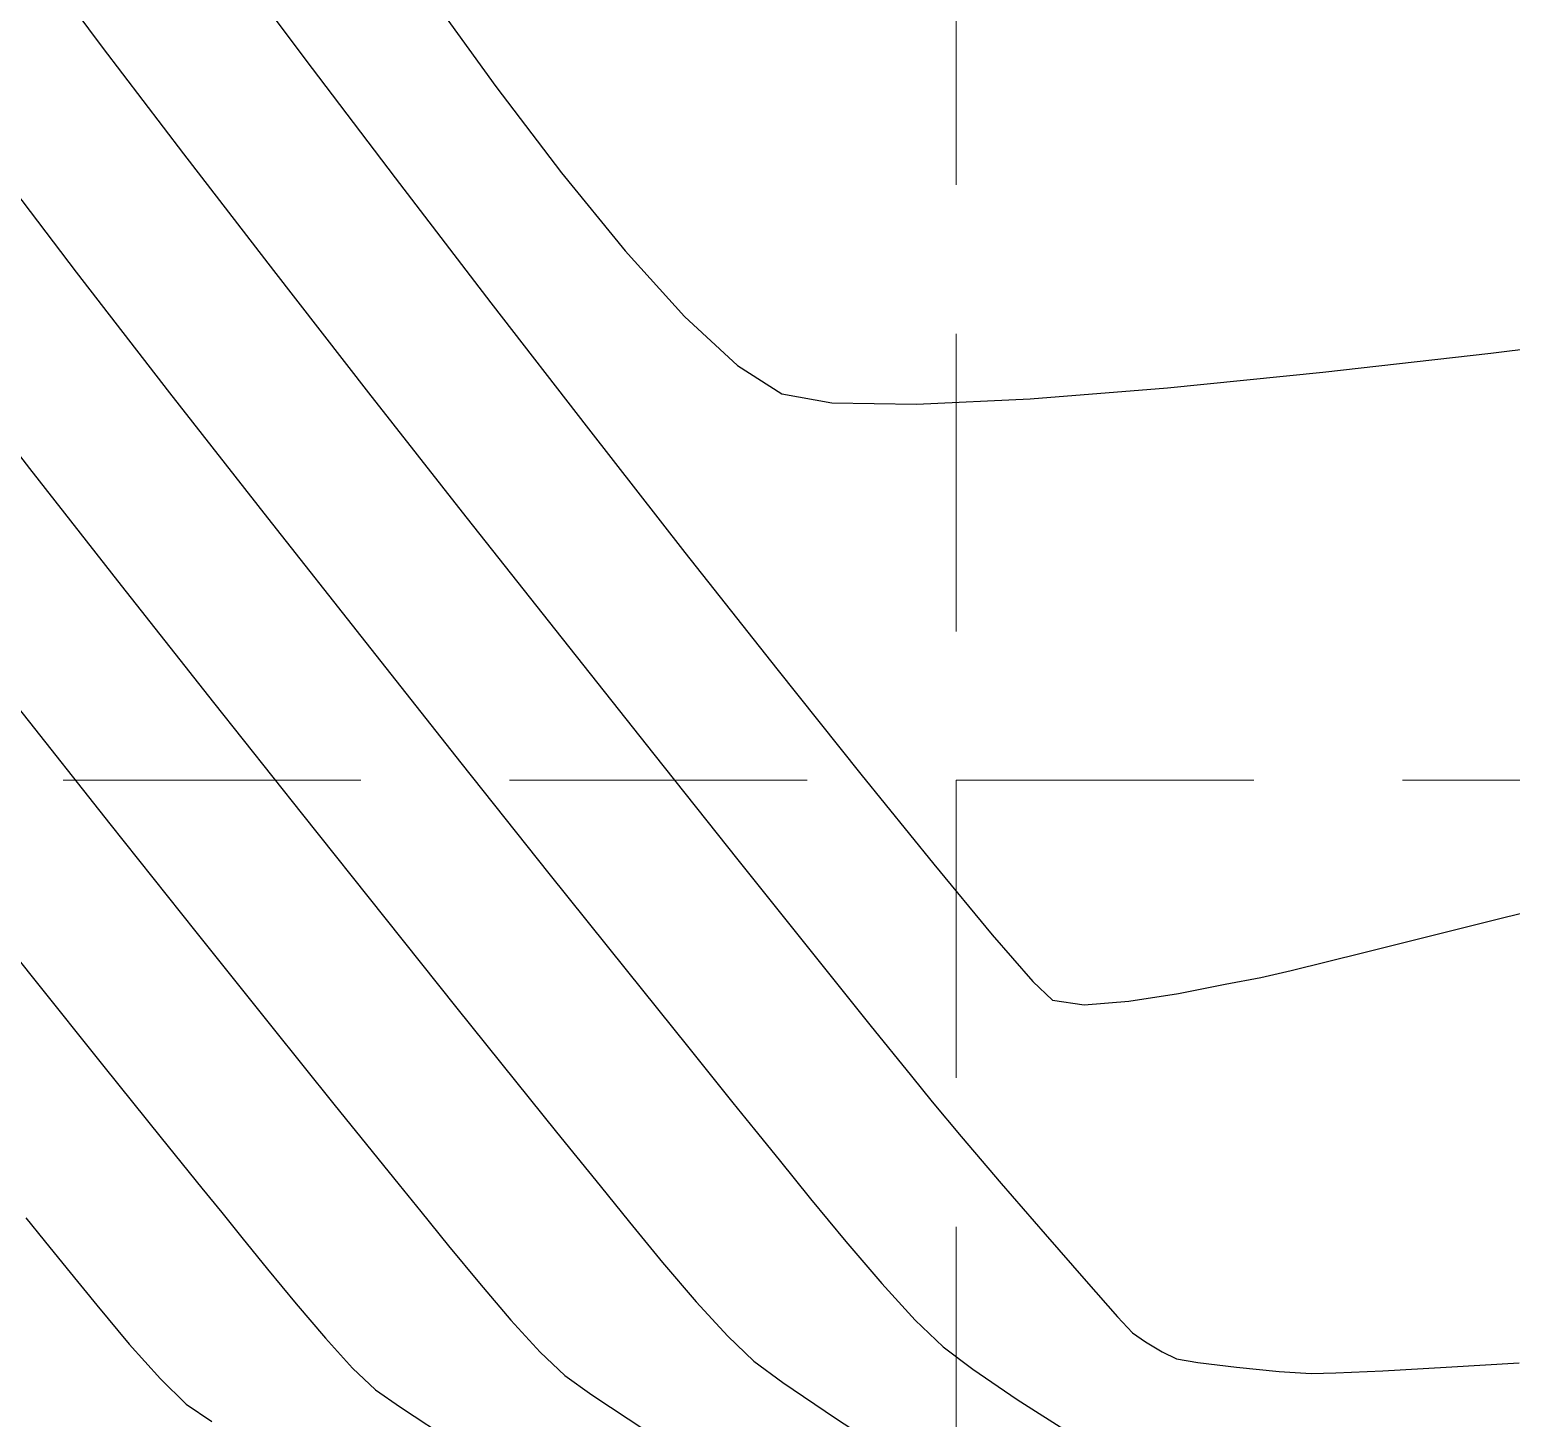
# Model space of a CAD drawing. Header units: inches. Extents: x 2547543 to 2548696, y 7125653 to 7126375.
# Drawn here: x 2547819.13 to 2547839.05, y 7125915.8 to 7125934.46 of the extents above; entities that cross this region are included whole.
import ezdxf

# ---------------------------------------------------------------- set-up
doc = ezdxf.new("R2010")
doc.units = ezdxf.units.IN
doc.header["$MEASUREMENT"] = 0
doc.linetypes.add('HIDDEN', pattern=[0.375, 0.25, -0.125])
for name, color, linetype in [('GRID', 254, 'HIDDEN'), ('V-TOPO-MAJR-E', 6, 'Continuous'), ('V-TOPO-MINR-E', 14, 'Continuous')]:
    doc.layers.add(name, color=color, linetype=linetype)

msp = doc.modelspace()

# ---------------------------------------------------------------- linework, layer by layer
at = {"layer": 'GRID', "color": 252, "linetype": 'HIDDEN', "lineweight": 0, "ltscale": 16}
for p, q in [((2547831.583313598, 7126356.376313465), (2547831.583313598, 7125726.296813901)), ((2547561.583313602, 7125924.376313471), (2548677.583313586, 7125924.376313471))]:
    msp.add_line(p, q, dxfattribs=at)
at = {"layer": 'V-TOPO-MAJR-E', "color": 35, "elevation": 580}
for points in [[(2547818.614532254, 7125932.703653065), (2547819.759433776, 7125931.204393864)], [(2547821.014482555, 7125929.583627618), (2547822.328463552, 7125927.903347014)], [(2547822.328463552, 7125927.903347014), (2547823.650161732, 7125926.225544737)], [(2547826.111849495, 7125923.125345916), (2547827.149409004, 7125921.826934745)], [(2547828.874369605, 7125919.682366434), (2547829.205987443, 7125919.273081098)], [(2547829.205987443, 7125919.273081098), (2547829.628971247, 7125918.750309915)], [(2547830.102093976, 7125918.175851329), (2547830.584128593, 7125917.611503784)], [(2547832.405199501, 7125916.055177503), (2547833.128890107, 7125915.591942698)]]:
    msp.add_lwpolyline(points, dxfattribs=at)
at = {"layer": 'V-TOPO-MAJR-E', "color": 35, "extrusion": (0.790661833147372, 0.6122531058345375, 0), "elevation": 6377337.3533764}
msp.add_lwpolyline([(4074291.268128179, 580.0000000000009), (4074289.218242656, 580.0000000000009)], dxfattribs=at)
at = {"layer": 'V-TOPO-MAJR-E', "color": 35, "extrusion": (0.7838141222904574, 0.6209955085973166, 0), "elevation": 6422188.338761499}
msp.add_lwpolyline([(4003214.566533444, 580), (4003212.508224954, 580)], dxfattribs=at)
at = {"layer": 'V-TOPO-MAJR-E', "color": 35, "extrusion": (0.7824082620992967, 0.6227658559994744, 0), "elevation": 6431221.815245875}
msp.add_lwpolyline([(3988683.919244353, 580.0000000000005), (3988682.018871323, 580.0000000000005)], dxfattribs=at)
at = {"layer": 'V-TOPO-MAJR-E', "color": 35, "extrusion": (0.7801249722302516, 0.6256237109499201, 0), "elevation": 6445769.24148613}
msp.add_lwpolyline([(3965128.491280193, 580), (3965127.147954275, 580)], dxfattribs=at)
at = {"layer": 'V-TOPO-MAJR-E', "color": 35, "extrusion": (0.7789835551012582, 0.6270443532014344, 0), "elevation": 6452984.491116367}
msp.add_lwpolyline([(3953373.947825369, 580), (3953373.003620159, 580)], dxfattribs=at)
at = {"layer": 'V-TOPO-MAJR-E', "color": 35, "extrusion": (0.7770576238539572, 0.629429463252589, 0), "elevation": 6465073.651957115}
msp.add_lwpolyline([(3933572.119983434, 580.0000000000009), (3933571.655299898, 580.0000000000009)], dxfattribs=at)
at = {"layer": 'V-TOPO-MAJR-E', "color": 35, "extrusion": (0.7719043949441059, 0.6357386295215777, 0), "elevation": 6496902.708575855}
msp.add_lwpolyline([(3880774.284802185, 580), (3880773.540592683, 580)], dxfattribs=at)
at = {"layer": 'V-TOPO-MAJR-E', "color": 35, "extrusion": (0.7384092527087871, 0.6743528568294574, 0), "elevation": 6686724.576503908}
msp.add_lwpolyline([(3543706.665250311, 580.0000000000009), (3543705.998359884, 580.0000000000009)], dxfattribs=at)
at = {"layer": 'V-TOPO-MAJR-E', "color": 35, "extrusion": (0.6901251920019362, 0.7236900022553101, 0), "elevation": 6915277.357390709}
msp.add_lwpolyline([(3073935.073353466, 580), (3073934.553549029, 580)], dxfattribs=at)
at = {"layer": 'V-TOPO-MAJR-E', "color": 35, "extrusion": (-0.6006764884928874, -0.7994921864357739, 0), "elevation": -7227537.195725923}
msp.add_lwpolyline([(-2243399.352220098, 580), (-2243398.852341644, 580)], dxfattribs=at)
at = {"layer": 'V-TOPO-MAJR-E', "color": 35, "extrusion": (-0.5622489407799189, -0.8269680335973447, 0), "elevation": -7325420.858838064}
msp.add_lwpolyline([(-1899563.520177665, 580.0000000000005), (-1899562.800046745, 580.0000000000005)], dxfattribs=at)
at = {"layer": 'V-TOPO-MINR-E', "color": 35, "extrusion": (0.8021322690966035, 0.5971463998668453, 0), "elevation": 6298914.695618847}
msp.add_lwpolyline([(4194521.748511088, 581.0000000000009), (4194520.187363852, 581.0000000000009)], dxfattribs=at)
at = {"layer": 'V-TOPO-MINR-E', "color": 35, "extrusion": (0.8011400406901201, 0.5984769295495297, 0), "elevation": 6305870.030346727}
msp.add_lwpolyline([(4184059.761691293, 582), (4184057.927674456, 582)], dxfattribs=at)
at = {"layer": 'V-TOPO-MINR-E', "color": 35}
for points, elevation in [([(2547824.521577849, 7125934.919438907), (2547825.400315675, 7125933.700532814)], 583), ([(2547820.108589557, 7125934.229218831), (2547821.200610209, 7125932.793507039)], 581), ([(2547822.831086609, 7125934.072327241), (2547824.044802008, 7125932.470916701)], 582), ([(2547821.200610209, 7125932.793507039), (2547822.40856282, 7125931.227551946)], 581), ([(2547824.044802008, 7125932.470916701), (2547825.330288982, 7125930.793801767)], 582), ([(2547826.281510483, 7125932.539459701), (2547827.135746596, 7125931.491029895)], 583), ([(2547827.135746596, 7125931.491029895), (2547827.933608339, 7125930.610053719)], 583), ([(2547825.330288982, 7125930.793801767), (2547826.643220471, 7125929.097384266)], 582), ([(2547827.933608339, 7125930.610053719), (2547828.645680035, 7125929.951341499)], 583), ([(2547836.511890804, 7125929.858660331), (2547838.767148756, 7125930.115847788)], 583), ([(2547834.425084603, 7125929.649730075), (2547836.511890804, 7125929.858660331)], 583), ([(2547832.580738589, 7125929.502713147), (2547834.425084603, 7125929.649730075)], 583), ([(2547829.242546008, 7125929.569703558), (2547829.915460856, 7125929.449043763)], 583), ([(2547829.915460856, 7125929.449043763), (2547831.052861195, 7125929.431265667)], 583), ([(2547831.052861195, 7125929.431265667), (2547832.580738589, 7125929.502713147)], 583), ([(2547826.643220471, 7125929.097384266), (2547827.939269419, 7125927.43806602)], 582), ([(2547824.996842953, 7125927.917799511), (2547826.289459993, 7125926.280445998)], 581), ([(2547818.97924037, 7125925.348011703), (2547820.211061411, 7125923.791857957)], 578), ([(2547821.602209485, 7125925.422825791), (2547822.79817725, 7125923.914560747)], 579), ([(2547823.905019992, 7125922.525377436), (2547824.87506965, 7125921.312808255)], 579), ([(2547837.063375951, 7125922.062966028), (2547838.54847137, 7125922.433555438)], 582), ([(2547829.634956114, 7125922.077139236), (2547830.426485684, 7125921.089694622)], 581), ([(2547836.085712231, 7125921.82103098), (2547837.063375951, 7125922.062966028)], 582), ([(2547832.614828978, 7125921.672027473), (2547832.878714445, 7125921.41974307)], 582), ([(2547835.20070868, 7125921.634045317), (2547835.680503028, 7125921.725639205)], 582), ([(2547835.680503028, 7125921.725639205), (2547836.085712231, 7125921.82103098)], 582), ([(2547834.57277143, 7125921.512298386), (2547835.20070868, 7125921.634045317)], 582), ([(2547820.130252259, 7125920.528949921), (2547820.902086885, 7125919.569620481)], 577), ([(2547825.660658166, 7125920.33438561), (2547826.214117481, 7125919.647641901)], 579), ([(2547831.260959674, 7125920.054623337), (2547831.653026177, 7125919.586773223)], 581), ([(2547831.653026177, 7125919.586773223), (2547832.190076372, 7125918.958467057)], 581), ([(2547826.487779536, 7125919.31010953), (2547826.798931181, 7125918.92608373)], 579), ([(2547821.447415639, 7125918.894538328), (2547821.714599398, 7125918.565595722)], 577), ([(2547827.195810031, 7125918.435575998), (2547827.639733424, 7125917.896570814)], 579), ([(2547819.32800933, 7125918.193338818), (2547819.636963905, 7125917.811696402)], 576), ([(2547821.984818657, 7125918.232088993), (2547822.329487602, 7125917.806108164)], 577), ([(2547824.762648817, 7125918.120842081), (2547825.177372872, 7125917.617290298)], 578), ([(2547822.329487602, 7125917.806108164), (2547822.71501232, 7125917.338009781)], 577), ([(2547825.177372872, 7125917.617290298), (2547825.599908799, 7125917.122601524)], 578), ([(2547833.332126312, 7125917.642801363), (2547833.753625293, 7125917.166599234)], 581), ([(2547825.599908799, 7125917.122601524), (2547825.994118311, 7125916.690946274)], 578), ([(2547823.107798902, 7125916.878150394), (2547823.474253437, 7125916.476886551)], 577), ([(2547833.953106437, 7125916.952255848), (2547834.126653794, 7125916.829274625)], 581), ([(2547820.471655858, 7125916.799818742), (2547820.890086044, 7125916.330434666)], 576), ([(2547823.474253437, 7125916.476886551), (2547823.780782015, 7125916.184574798)], 577), ([(2547828.866944226, 7125916.568415323), (2547829.255124893, 7125916.283856011)], 579), ([(2547837.319485028, 7125916.440797852), (2547838.168225257, 7125916.486920062)], 581), ([(2547838.168225257, 7125916.486920062), (2547839.148350093, 7125916.546502997)], 581), ([(2547835.923855396, 7125916.431116036), (2547836.35695737, 7125916.403200381)], 581), ([(2547836.35695737, 7125916.403200381), (2547836.68732915, 7125916.411702561)], 581), ([(2547836.68732915, 7125916.411702561), (2547837.319485028, 7125916.440797852)], 581), ([(2547821.237700909, 7125915.992654535), (2547821.582070318, 7125915.756484937)], 576)]:
    msp.add_lwpolyline(points, dxfattribs=dict(at, elevation=elevation))
at = {"layer": 'V-TOPO-MINR-E', "color": 35, "extrusion": (0.7965654843490575, 0.6045522550977306, 0), "elevation": 6337509.062373318}
msp.add_lwpolyline([(4135979.238248073, 583), (4135977.780648999, 583)], dxfattribs=at)
at = {"layer": 'V-TOPO-MINR-E', "color": 35, "extrusion": (0.788849658376549, 0.6145862156599367, 0), "elevation": 6389347.942793015}
msp.add_lwpolyline([(4055431.882216928, 581.0000000000009), (4055429.799467111, 581.0000000000009)], dxfattribs=at)
at = {"layer": 'V-TOPO-MINR-E', "color": 35, "extrusion": (0.1232345578536561, -0.9923775711646319, 0), "elevation": -6757631.436701952}
msp.add_lwpolyline([(3406578.894584728, 583), (3406581.262333997, 583)], dxfattribs=at)
at = {"layer": 'V-TOPO-MINR-E', "color": 35, "extrusion": (0.7906442074985718, 0.6122758668679956, 0), "elevation": 6377452.529987764}
msp.add_lwpolyline([(4074107.898381531, 579.0000000000009), (4074105.975499141, 579.0000000000009)], dxfattribs=at)
at = {"layer": 'V-TOPO-MINR-E', "color": 35, "extrusion": (0.5386968754301594, 0.8424996595855594, 0), "elevation": 7376100.888795046}
msp.add_lwpolyline([(1692171.432654087, 583.0000000000009), (1692170.724207542, 583.0000000000009)], dxfattribs=at)
at = {"layer": 'V-TOPO-MINR-E', "color": 35, "extrusion": (0.7866297930072927, 0.617424949895373, 0), "elevation": 6403920.737490783}
msp.add_lwpolyline([(4032378.600827891, 581), (4032376.48194558, 581)], dxfattribs=at)
at = {"layer": 'V-TOPO-MINR-E', "color": 35, "extrusion": (0.7876216772373553, 0.6161591462810687, 0), "elevation": 6397423.641257647}
msp.add_lwpolyline([(4042673.747178085, 579), (4042671.748970894, 579)], dxfattribs=at)
at = {"layer": 'V-TOPO-MINR-E', "color": 35, "extrusion": (0.785207540962478, 0.6192326845505319, 0), "elevation": 6413180.888375156}
msp.add_lwpolyline([(4017633.62611422, 582.0000000000009), (4017631.631969889, 582.0000000000009)], dxfattribs=at)
at = {"layer": 'V-TOPO-MINR-E', "color": 35, "extrusion": (0.7853454204785001, 0.6190578087169629, 0), "elevation": 6412279.80482645}
msp.add_lwpolyline([(4019066.03830598, 579.0000000000005), (4019064.039422011, 579.0000000000005)], dxfattribs=at)
at = {"layer": 'V-TOPO-MINR-E', "color": 35, "extrusion": (0.7834773543273339, 0.6214203370153262, 0), "elevation": 6424359.711292868}
msp.add_lwpolyline([(3999730.797882713, 581.0000000000009), (3999728.813512454, 581.0000000000009)], dxfattribs=at)
at = {"layer": 'V-TOPO-MINR-E', "color": 35, "extrusion": (0.7817914466084497, 0.6235400019324082, 0), "elevation": 6435170.887889951}
msp.add_lwpolyline([(3982314.487942784, 582), (3982312.676827724, 582)], dxfattribs=at)
at = {"layer": 'V-TOPO-MINR-E', "color": 35, "extrusion": (0.782289696835724, 0.6229147856847445, 0), "elevation": 6431983.093573087}
msp.add_lwpolyline([(3987458.058176246, 581), (3987456.244471046, 581)], dxfattribs=at)
at = {"layer": 'V-TOPO-MINR-E', "color": 35, "extrusion": (0.7771722038394184, 0.6292879830247686, 0), "elevation": 6464361.520224799}
msp.add_lwpolyline([(3934751.421399586, 582), (3934749.864975506, 582)], dxfattribs=at)
at = {"layer": 'V-TOPO-MINR-E', "color": 35, "extrusion": (0.7821041961586609, 0.6231476761980381, 0), "elevation": 6433165.829645686}
msp.add_lwpolyline([(3985545.139036776, 579), (3985543.362824194, 579)], dxfattribs=at)
at = {"layer": 'V-TOPO-MINR-E', "color": 35, "extrusion": (0.7823027701361298, 0.6228983671814672, 0), "elevation": 6431893.103530055}
msp.add_lwpolyline([(3987596.87280734, 578.0000000000009), (3987595.017973003, 578.0000000000009)], dxfattribs=at)
at = {"layer": 'V-TOPO-MINR-E', "color": 35, "extrusion": (0.7812465746994046, 0.6242225480711567, 0), "elevation": 6438644.411575463}
msp.add_lwpolyline([(3976691.081649315, 581), (3976689.507556383, 581)], dxfattribs=at)
at = {"layer": 'V-TOPO-MINR-E', "color": 35, "extrusion": (0.7697533365003896, 0.6383414454244047, 0), "elevation": 6509973.776112026}
msp.add_lwpolyline([(3858816.891020049, 582.0000000000009), (3858815.660881853, 582.0000000000009)], dxfattribs=at)
at = {"layer": 'V-TOPO-MINR-E', "color": 35, "extrusion": (0.7819444150624608, 0.623348162548528, 0), "elevation": 6434183.185955219}
msp.add_lwpolyline([(3983897.993653394, 577), (3983896.277230569, 577)], dxfattribs=at)
at = {"layer": 'V-TOPO-MINR-E', "color": 35, "extrusion": (0.2422886998275102, -0.9702041980613642, 0), "elevation": -6296287.370815599}
msp.add_lwpolyline([(4198454.137207332, 582), (4198456.123906941, 582)], dxfattribs=at)
at = {"layer": 'V-TOPO-MINR-E', "color": 35, "extrusion": (0.7808474381364381, 0.6247217607509455, 0), "elevation": 6441178.538538828}
msp.add_lwpolyline([(3972578.754067357, 578), (3972577.116838519, 578)], dxfattribs=at)
at = {"layer": 'V-TOPO-MINR-E', "color": 35, "extrusion": (0.75411639114443, 0.6567407925561659, 0), "elevation": 6601245.783315389}
msp.add_lwpolyline([(3700509.556614339, 582.0000000000005), (3700508.724124009, 582.0000000000005)], dxfattribs=at)
at = {"layer": 'V-TOPO-MINR-E', "color": 35, "extrusion": (0.7804324691704849, 0.6252400827397905, 0), "elevation": 6443812.696372856}
msp.add_lwpolyline([(3968301.998616588, 577), (3968300.484476008, 577)], dxfattribs=at)
at = {"layer": 'V-TOPO-MINR-E', "color": 35, "extrusion": (0.157449497771657, -0.9875270404659575, 0), "elevation": -6635884.907744602}
msp.add_lwpolyline([(3638027.621858573, 582.0000000000005), (3638028.298517445, 582.0000000000005)], dxfattribs=at)
at = {"layer": 'V-TOPO-MINR-E', "color": 35, "extrusion": (0.7797594623770949, 0.6260792129063094, 0), "elevation": 6448081.761570586}
msp.add_lwpolyline([(3961364.379410124, 579), (3961363.124635169, 579)], dxfattribs=at)
at = {"layer": 'V-TOPO-MINR-E', "color": 35, "extrusion": (-0.1396261894079267, -0.9902042856054614, 0), "elevation": -7411862.124820466}
msp.add_lwpolyline([(1527909.781650495, 582.0000000000005), (1527910.211055474, 582.0000000000005)], dxfattribs=at)
at = {"layer": 'V-TOPO-MINR-E', "color": 35, "extrusion": (0.07631505866593839, -0.9970837536640613, 0), "elevation": -6910702.369672066}
msp.add_lwpolyline([(3084218.300996976, 582.0000000000009), (3084218.903393113, 582.0000000000009)], dxfattribs=at)
at = {"layer": 'V-TOPO-MINR-E', "color": 35, "extrusion": (0.779587365748577, 0.626293492833188, 0), "elevation": 6449168.136646249}
msp.add_lwpolyline([(3959593.446280687, 578.0000000000009), (3959592.114415262, 578.0000000000009)], dxfattribs=at)
at = {"layer": 'V-TOPO-MINR-E', "color": 35, "extrusion": (0.7791687899374236, 0.6268141644757649, 0), "elevation": 6451818.224327767}
msp.add_lwpolyline([(3955279.11264337, 581), (3955278.224629614, 581)], dxfattribs=at)
at = {"layer": 'V-TOPO-MINR-E', "color": 35, "extrusion": (0.7771792247634874, 0.6292793120674035, 0), "elevation": 6464315.594041506}
msp.add_lwpolyline([(3934819.962162041, 581), (3934819.520618225, 581)], dxfattribs=at)
at = {"layer": 'V-TOPO-MINR-E', "color": 35, "extrusion": (0.7783644995087579, 0.6278126359866301, 0), "elevation": 6456877.782257904}
msp.add_lwpolyline([(3947007.55918417, 578), (3947006.620445854, 578)], dxfattribs=at)
at = {"layer": 'V-TOPO-MINR-E', "color": 35, "extrusion": (0.7779016989222483, 0.6283859855326819, 0), "elevation": 6459782.199865593}
msp.add_lwpolyline([(3942249.991072434, 577), (3942249.123247934, 577)], dxfattribs=at)
at = {"layer": 'V-TOPO-MINR-E', "color": 35, "extrusion": (0.7767702052707269, 0.6297841282563993, 0), "elevation": 6466866.584649478}
msp.add_lwpolyline([(3930621.556234725, 579), (3930621.121701618, 579)], dxfattribs=at)
at = {"layer": 'V-TOPO-MINR-E', "color": 35, "extrusion": (0.776577255136904, 0.6300220367606453, 0), "elevation": 6468068.210090531}
msp.add_lwpolyline([(3928641.697390518, 578), (3928641.239546425, 578)], dxfattribs=at)
at = {"layer": 'V-TOPO-MINR-E', "color": 35, "extrusion": (0.7769740705411438, 0.6295325993995273, 0), "elevation": 6465591.534980694}
msp.add_lwpolyline([(3932715.91425501, 578), (3932715.452506956, 578)], dxfattribs=at)
at = {"layer": 'V-TOPO-MINR-E', "color": 35, "extrusion": (0.7773989608773938, 0.6290078343126966, 0), "elevation": 6462936.737168461}
msp.add_lwpolyline([(3937078.951434493, 579.0000000000005), (3937078.320474386, 579.0000000000005)], dxfattribs=at)
at = {"layer": 'V-TOPO-MINR-E', "color": 35, "extrusion": (0.7566797847497218, 0.6537856708058957, 0), "elevation": 6586716.819535241}
msp.add_lwpolyline([(3726302.646146878, 581.0000000000009), (3726301.743276824, 581.0000000000009)], dxfattribs=at)
at = {"layer": 'V-TOPO-MINR-E', "color": 35, "extrusion": (0.7757918544006664, 0.6309889053268489, 0), "elevation": 6472952.801417755}
msp.add_lwpolyline([(3920583.950558049, 576), (3920583.560766573, 576)], dxfattribs=at)
at = {"layer": 'V-TOPO-MINR-E', "color": 35, "extrusion": (0.7769740707583083, 0.6295325991315015, 0), "elevation": 6465589.444957604}
msp.add_lwpolyline([(3932717.129687676, 577.0000000000005), (3932716.700449762, 577.0000000000005)], dxfattribs=at)
at = {"layer": 'V-TOPO-MINR-E', "color": 35, "extrusion": (0.7773989603234647, 0.6290078349973045, 0), "elevation": 6462934.651128508}
msp.add_lwpolyline([(3937080.190044832, 578), (3937079.600586517, 578)], dxfattribs=at)
at = {"layer": 'V-TOPO-MINR-E', "color": 35, "extrusion": (0.7535533189925503, 0.657386792866507, 0), "elevation": 6604412.409095679}
msp.add_lwpolyline([(3694847.746968645, 581), (3694846.907635636, 581)], dxfattribs=at)
at = {"layer": 'V-TOPO-MINR-E', "color": 35, "extrusion": (0.7603818261831746, 0.6494763108923531, 0), "elevation": 6565436.70068708}
msp.add_lwpolyline([(3763664.767182245, 579.0000000000009), (3763664.07079769, 579.0000000000009)], dxfattribs=at)
at = {"layer": 'V-TOPO-MINR-E', "color": 35, "extrusion": (0.7761863451538507, 0.6305035746105707, 0), "elevation": 6470499.464781942}
msp.add_lwpolyline([(3924630.713558609, 576), (3924630.08057244, 576)], dxfattribs=at)
at = {"layer": 'V-TOPO-MINR-E', "color": 35, "extrusion": (0.7669228415539202, 0.6417393202094296, 0), "elevation": 6526962.718876195}
msp.add_lwpolyline([(3829992.462065392, 576.0000000000009), (3829991.783297709, 576.0000000000009)], dxfattribs=at)
at = {"layer": 'V-TOPO-MINR-E', "color": 35, "extrusion": (0.7603818254675414, 0.6494763117301888, 0), "elevation": 6565432.597393533}
msp.add_lwpolyline([(3763667.533718084, 577), (3763666.928943782, 577)], dxfattribs=at)
at = {"layer": 'V-TOPO-MINR-E', "color": 35, "extrusion": (0.7384092524427107, 0.6743528571208082, 0), "elevation": 6686722.572858805}
msp.add_lwpolyline([(3543708.162668416, 579), (3543707.536935931, 579)], dxfattribs=at)
at = {"layer": 'V-TOPO-MINR-E', "color": 35, "extrusion": (0.732030116314805, 0.6812722721556582, 0), "elevation": 6719780.81829918}
msp.add_lwpolyline([(3480617.48190812, 581), (3480617.189101335, 581)], dxfattribs=at)
at = {"layer": 'V-TOPO-MINR-E', "color": 35, "extrusion": (0.6901251914133195, 0.7236900028166268, 0), "elevation": 6915275.465955801}
msp.add_lwpolyline([(3073936.743601903, 579), (3073936.255877822, 579)], dxfattribs=at)
at = {"layer": 'V-TOPO-MINR-E', "color": 35, "extrusion": (-0.6901251918123008, -0.7236900024361501, 0), "elevation": -6915273.570325978}
msp.add_lwpolyline([(-3073938.423287407, 578), (-3073937.967643681, 578)], dxfattribs=at)
at = {"layer": 'V-TOPO-MINR-E', "color": 35, "extrusion": (-0.5132422030849912, -0.8582438120793326, 0), "elevation": -7423430.024375846}
msp.add_lwpolyline([(-1470658.379052155, 581.0000000000009), (-1470658.113408189, 581.0000000000009)], dxfattribs=at)
at = {"layer": 'V-TOPO-MINR-E', "color": 35, "extrusion": (-0.4271203888666637, -0.9041947651996167, 0), "elevation": -7531448.571322474}
msp.add_lwpolyline([(-739885.8228556057, 581), (-739885.6118638394, 581)], dxfattribs=at)
at = {"layer": 'V-TOPO-MINR-E', "color": 35, "extrusion": (-0.172002003929045, -0.9850965996512184, 0), "elevation": -7457948.862323922}
msp.add_lwpolyline([(1284191.21165029, 581.0000000000009), (1284191.502124517, 581.0000000000009)], dxfattribs=at)
at = {"layer": 'V-TOPO-MINR-E', "color": 35, "extrusion": (-0.1227921910692527, -0.992432404656565, 0), "elevation": -7384844.721381109}
msp.add_lwpolyline([(1653546.941655136, 581.0000000000005), (1653547.467285841, 581.0000000000005)], dxfattribs=at)
at = {"layer": 'V-TOPO-MINR-E', "color": 35, "extrusion": (-0.09972929019797756, -0.9950146072679574, 0), "elevation": -7344484.807358215}
msp.add_lwpolyline([(1824470.799975207, 581), (1824471.373472863, 581)], dxfattribs=at)
at = {"layer": 'V-TOPO-MINR-E', "color": 35, "extrusion": (0.6968887656147797, 0.7171792302903847, 0), "elevation": 6886106.944074428}
msp.add_lwpolyline([(3138726.810521143, 576), (3138726.325823803, 576)], dxfattribs=at)
at = {"layer": 'V-TOPO-MINR-E', "color": 35, "extrusion": (0.5804408987515614, 0.8143023781473808, 0), "elevation": 7281513.253145294}
msp.add_lwpolyline([(2061472.271373026, 578.0000000000009), (2061471.822624153, 578.0000000000009)], dxfattribs=at)
at = {"layer": 'V-TOPO-MINR-E', "color": 35, "extrusion": (-0.5609386040712296, -0.8278574046673861, 0), "elevation": -7328418.3464117}
msp.add_lwpolyline([(-1887962.218311302, 579), (-1887961.36553693, 579)], dxfattribs=at)
at = {"layer": 'V-TOPO-MINR-E', "color": 35, "extrusion": (0.5730298622362501, 0.8195344879780866, 0), "elevation": 7299913.181804031}
msp.add_lwpolyline([(1995333.31191238, 577.0000000000009), (1995332.901754124, 577.0000000000009)], dxfattribs=at)
at = {"layer": 'V-TOPO-MINR-E', "color": 35, "extrusion": (-0.5533710120142602, -0.8329348852475286, 0), "elevation": -7345317.555867053}
msp.add_lwpolyline([(-1821101.681585941, 578.0000000000009), (-1821100.797473981, 578.0000000000009)], dxfattribs=at)
at = {"layer": 'V-TOPO-MINR-E', "color": 35, "extrusion": (0.548441558743871, 0.8361888881362831, 0), "elevation": 7355944.364889318}
msp.add_lwpolyline([(1777686.2353497, 577.0000000000005), (1777685.372598523, 577.0000000000005)], dxfattribs=at)
at = {"layer": 'V-TOPO-MINR-E', "color": 35, "extrusion": (-0.5466337733909354, -0.837371791851378, 0), "elevation": -7359770.79223005}
msp.add_lwpolyline([(-1761785.305768307, 579), (-1761784.174787943, 579)], dxfattribs=at)

doc.saveas('drawing.dxf')
